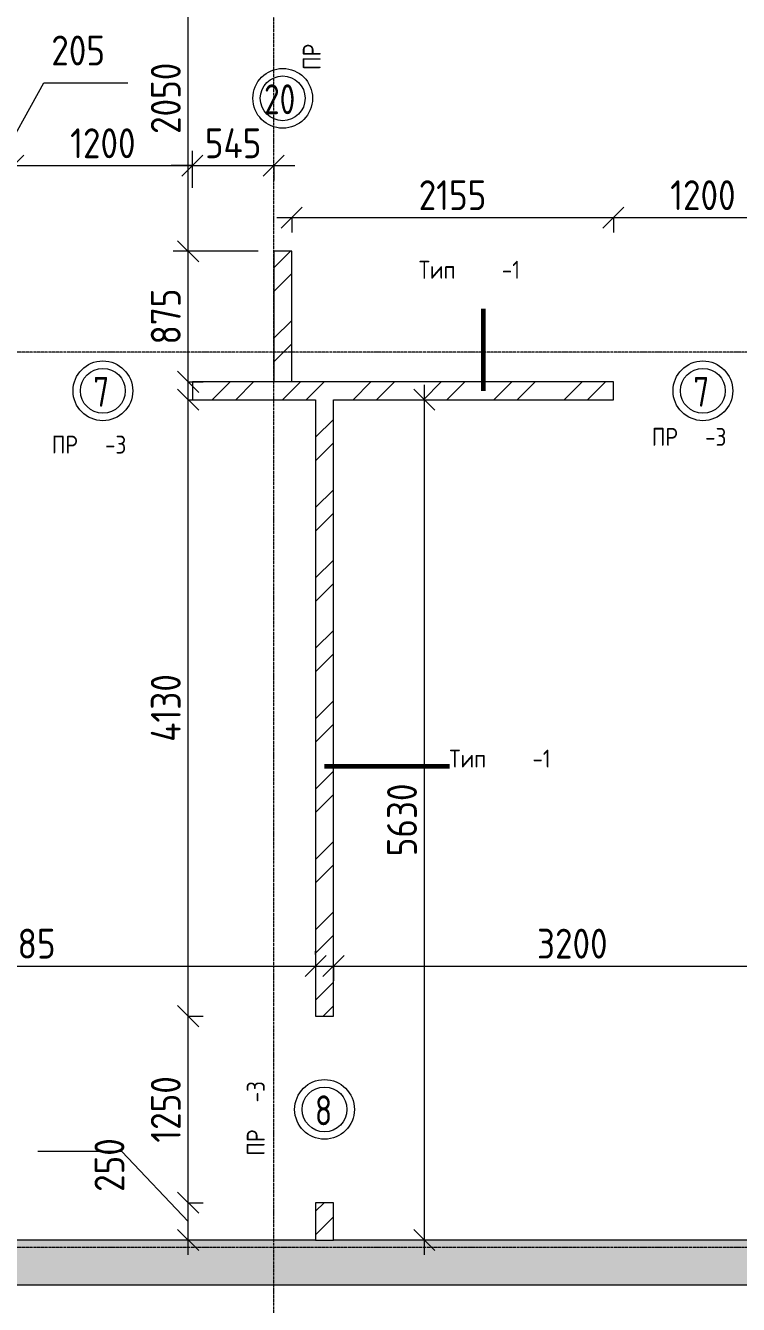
# Model space of a CAD drawing. Header units: millimetres. Extents: x -60946 to 138510, y -262288 to 24501.
# Drawn here: x 40337 to 45113, y -7377 to 1192 of the extents above; entities that cross this region are included whole.
import ezdxf

# ---------------------------------------------------------------- set-up
doc = ezdxf.new("R2010")
doc.units = ezdxf.units.MM
doc.linetypes.add('ADSK_Линия сетки', pattern=[25, 20, -2.5, 0, -2.5])
for name, color, linetype, lineweight in [('0) 1 вып перегородка', 7, 'Continuous', 60), ('Марки', 7, 'Continuous', 20), ('Марки дверей', 7, 'Continuous', 20), ('Оси', 7, 'Continuous', 9), ('Размеры', 7, 'Continuous', 9), ('Стены внутренние', 7, 'Continuous', 18), ('Стены штриховка', 7, 'Continuous', 9)]:
    doc.layers.add(name, color=color, linetype=linetype, lineweight=lineweight)
doc.styles.add('GOST Common_3', font='', dxfattribs={"width": 0.9, "height": 200})
doc.styles.add('GOST Common_9', font='', dxfattribs={"width": 0.9, "height": 120})
doc.styles.add('GOST Common_B', font='', dxfattribs={"width": 0.8, "height": 200})
doc.styles.get('GOST Common_3').set_extended_font_data('GOST Common')
doc.styles.get('GOST Common_9').set_extended_font_data('GOST Common')
doc.styles.get('GOST Common_B').set_extended_font_data('GOST Common', bold=True)
doc.dimstyles.new('ADSK_Основной_2_0', dxfattribs={"dimscale": 304.8, "dimtxt": 201.142999, "dimasz": 0.463911, "dimexe": 0.328084, "dimexo": 0.328084, "dimgap": 0.164042, "dimtad": 1, "dimdec": 3, "dimrnd": 0.001, "dimdsep": 46, "dimtxsty": 'GOST Common_3', "dimblk1": 'OBLIQUE', "dimblk2": 'OBLIQUE', "dimsah": 1, "dimcen": 0.09, "dimdle": 0.328084, "dimazin": 2, "dimtfac": 1, "dimtdec": 4, "dimtix": 1, "dimtmove": 0, "dimatfit": 3, "dimfxl": 1, "dimtvp": 1, "dimtolj": 1, "dimtzin": 0, "dimlwd": 20, "dimlwe": 20, "dimarcsym": 2})
doc.dimstyles.new('ADSK_Основной_2_0_1', dxfattribs={"dimscale": 304.8, "dimtxt": 201.142999, "dimasz": 0.463911, "dimexe": 0.328084, "dimexo": 0.328084, "dimgap": 0.164042, "dimtad": 1, "dimdec": 3, "dimrnd": 0.001, "dimdsep": 46, "dimtxsty": 'GOST Common_3', "dimblk1": 'OBLIQUE', "dimblk2": 'OBLIQUE', "dimsah": 1, "dimcen": 0.09, "dimdle": 0.328084, "dimazin": 2, "dimtfac": 1, "dimtdec": 4, "dimtix": 1, "dimtmove": 1, "dimatfit": 3, "dimfxl": 1, "dimtvp": 1, "dimtolj": 1, "dimtzin": 0, "dimlwd": 20, "dimlwe": 20, "dimarcsym": 2})
doc.dimstyles.new('ADSK_Основной_2_0_2', dxfattribs={"dimscale": 304.8, "dimtxt": 201.142999, "dimasz": 0.463911, "dimexe": 0.328084, "dimexo": 0.328084, "dimgap": 0.164042, "dimtad": 1, "dimdec": 3, "dimrnd": 0.001, "dimdsep": 46, "dimtxsty": 'GOST Common_3', "dimblk1": 'OBLIQUE', "dimblk2": 'OBLIQUE', "dimsah": 1, "dimcen": 0.09, "dimdle": 0.328084, "dimazin": 2, "dimtfac": 1, "dimtdec": 4, "dimtix": 1, "dimtmove": 0, "dimatfit": 3, "dimfxl": 1, "dimtvp": 1, "dimtolj": 1, "dimtzin": 0, "dimlwd": 20, "dimlwe": 20, "dimarcsym": 2})
pattern_1 = [(45, (0, 0), (-235.7317, 235.7317), []), (45, (157.15, 0), (-235.7317, 235.7317), [])]

# ---------------------------------------------------------------- blocks, each defined once
blk = doc.blocks.new('_Oblique')
at = {"color": 0, "linetype": 'ByBlock', "lineweight": -2}
blk.add_line((-0.5, -0.5), (0.5, 0.5), dxfattribs=at)
blk = doc.blocks.new('DIMBLOCK36-Кладочный план подвала')
at = {"layer": 'Defpoints', "color": 0, "transparency": 16777216}
for p in [(42400, -5009.4), (45600, -5009.4), (45600, -5109.3)]:
    blk.add_point(p, dxfattribs=at)
at = {"layer": 'Размеры', "color": 0, "lineweight": 20, "transparency": 16777216}
for p, q in [((42300, -5109.3), (45700, -5109.3)), ((42400, -5109.4), (42400, -5209.3)), ((45600, -5109.4), (45600, -5209.3))]:
    blk.add_line(p, q, dxfattribs=at)
at = {"layer": 'Размеры', "color": 0, "lineweight": 20, "transparency": 16777216, "xscale": 141.4, "yscale": 141.4, "zscale": 141.4, "rotation": 180}
blk.add_blockref('_Oblique', (42400, -5109.3), dxfattribs=at)
at = {"layer": 'Размеры', "color": 0, "lineweight": 20, "transparency": 16777216, "xscale": 141.4, "yscale": 141.4, "zscale": 141.4}
blk.add_blockref('_Oblique', (45600, -5109.3), dxfattribs=at)
at = {"layer": 'Размеры', "color": 0, "lineweight": 9, "transparency": 16777216, "insert": (44000, -4959.3), "char_height": 200, "width": 605.475, "attachment_point": 5, "style": 'GOST Common_3'}
blk.add_mtext('\\A1;3200', dxfattribs=at)
blk = doc.blocks.new('М_двери1 - Марка экземпляра 2-3719212-Кладочный план подвала')
at = {"layer": 'Марки дверей'}
for radius in [2, 1.5]:
    blk.add_circle((0, 0), radius, dxfattribs=at)
blk = doc.blocks.new('DIMBLOCK289-Кладочный план подвала')
at = {"layer": 'Defpoints', "color": 0, "transparency": 16777216}
for p in [(40255, 253.7), (40255, 5), (40050, -745)]:
    blk.add_point(p, dxfattribs=at)
at = {"layer": 'Размеры', "color": 0, "lineweight": 20, "transparency": 16777216}
for p, q in [((40152.5, 253.7), (40459.6, 808.7)), ((40459.6, 808.7), (41022.5, 808.7)), ((40050, -645), (40050, 353.7)), ((40255, 105), (40255, 353.7)), ((39950, 253.7), (40355, 253.7))]:
    blk.add_line(p, q, dxfattribs=at)
at = {"layer": 'Размеры', "color": 0, "lineweight": 20, "transparency": 16777216, "xscale": 141.4, "yscale": 141.4, "zscale": 141.4, "rotation": 180}
blk.add_blockref('_Oblique', (40050, 253.7), dxfattribs=at)
at = {"layer": 'Размеры', "color": 0, "lineweight": 20, "transparency": 16777216, "xscale": 141.4, "yscale": 141.4, "zscale": 141.4}
blk.add_blockref('_Oblique', (40255, 253.7), dxfattribs=at)
at = {"layer": 'Размеры', "color": 0, "lineweight": 9, "transparency": 16777216, "insert": (40509.6, 1125.4), "char_height": 200, "width": 454.106, "attachment_point": 1, "line_spacing_factor": 1.022761, "style": 'GOST Common_3'}
blk.add_mtext('\\A1;205', dxfattribs=at)
blk = doc.blocks.new('DIMBLOCK290-Кладочный план подвала')
at = {"layer": 'Defpoints', "color": 0, "transparency": 16777216}
for p in [(41455, 253.7), (40255, 5), (41455, 5)]:
    blk.add_point(p, dxfattribs=at)
at = {"layer": 'Размеры', "color": 0, "lineweight": 20, "transparency": 16777216}
for p, q in [((40255, 105), (40255, 353.7)), ((41455, 105), (41455, 353.7)), ((40155, 253.7), (41555, 253.7))]:
    blk.add_line(p, q, dxfattribs=at)
at = {"layer": 'Размеры', "color": 0, "lineweight": 20, "transparency": 16777216, "xscale": 141.4, "yscale": 141.4, "zscale": 141.4, "rotation": 180}
blk.add_blockref('_Oblique', (40255, 253.7), dxfattribs=at)
at = {"layer": 'Размеры', "color": 0, "lineweight": 20, "transparency": 16777216, "xscale": 141.4, "yscale": 141.4, "zscale": 141.4}
blk.add_blockref('_Oblique', (41455, 253.7), dxfattribs=at)
at = {"layer": 'Размеры', "color": 0, "lineweight": 9, "transparency": 16777216, "insert": (40855, 403.7), "char_height": 200, "width": 560.473, "attachment_point": 5, "style": 'GOST Common_3'}
blk.add_mtext('\\A1;1200', dxfattribs=at)
blk = doc.blocks.new('DIMBLOCK291-Кладочный план подвала')
at = {"layer": 'Defpoints', "color": 0, "transparency": 16777216}
for p in [(42000, 353.7), (42000, 253.7), (41455, 5)]:
    blk.add_point(p, dxfattribs=at)
at = {"layer": 'Размеры', "color": 0, "lineweight": 20, "transparency": 16777216}
for p, q in [((41455, 105), (41455, 353.7)), ((41455, 253.7), (41313.6, 253.7)), ((41455, 253.7), (42000, 253.7)), ((42000, 253.7), (42000, 153.7)), ((42000, 253.7), (42141.4, 253.7))]:
    blk.add_line(p, q, dxfattribs=at)
at = {"layer": 'Размеры', "color": 0, "lineweight": 20, "transparency": 16777216, "xscale": 141.4, "yscale": 141.4, "zscale": 141.4}
blk.add_blockref('_Oblique', (41455, 253.7), dxfattribs=at)
at = {"layer": 'Размеры', "color": 0, "lineweight": 20, "transparency": 16777216, "xscale": 141.4, "yscale": 141.4, "zscale": 141.4, "rotation": 180}
blk.add_blockref('_Oblique', (42000, 253.7), dxfattribs=at)
at = {"layer": 'Размеры', "color": 0, "lineweight": 9, "transparency": 16777216, "insert": (41727.5, 403.7), "char_height": 200, "width": 474.561, "attachment_point": 5, "style": 'GOST Common_3'}
blk.add_mtext('\\A1;545', dxfattribs=at)
blk = doc.blocks.new('DIMBLOCK391-Кладочный план подвала')
at = {"layer": 'Defpoints', "color": 0, "transparency": 16777216}
for p in [(41326.5, -6695), (41426.5, -6695), (41326.5, -6945)]:
    blk.add_point(p, dxfattribs=at)
at = {"layer": 'Размеры', "color": 0, "lineweight": 20, "transparency": 16777216}
for p, q in [((40982.5, -6351.9), (40419.6, -6351.9)), ((41426.5, -6820), (40982.5, -6351.9)), ((41426.5, -7045), (41426.5, -6595)), ((41426.5, -6695), (41526.5, -6695)), ((41426.5, -6945), (41526.5, -6945))]:
    blk.add_line(p, q, dxfattribs=at)
at = {"layer": 'Размеры', "color": 0, "lineweight": 20, "transparency": 16777216, "xscale": 141.4, "yscale": 141.4, "zscale": 141.4}
for p, rotation in [((41426.5, -6695), 90), ((41426.5, -6945), 270)]:
    blk.add_blockref('_Oblique', p, dxfattribs=dict(at, rotation=rotation))
at = {"layer": 'Размеры', "color": 0, "lineweight": 9, "transparency": 16777216, "insert": (40799.2, -6622.7), "char_height": 200, "width": 454.106, "attachment_point": 1, "rotation": 90, "line_spacing_factor": 1.022761, "style": 'GOST Common_3'}
blk.add_mtext('\\A1;250', dxfattribs=at)
blk = doc.blocks.new('DIMBLOCK392-Кладочный план подвала')
at = {"layer": 'Defpoints', "color": 0, "transparency": 16777216}
for p in [(41326.5, -5445), (41426.5, -5445), (41326.5, -6695)]:
    blk.add_point(p, dxfattribs=at)
at = {"layer": 'Размеры', "color": 0, "lineweight": 20, "transparency": 16777216}
for p, q in [((41426.5, -6795), (41426.5, -5345)), ((41426.5, -5445), (41526.5, -5445)), ((41426.5, -6695), (41526.5, -6695))]:
    blk.add_line(p, q, dxfattribs=at)
at = {"layer": 'Размеры', "color": 0, "lineweight": 20, "transparency": 16777216, "xscale": 141.4, "yscale": 141.4, "zscale": 141.4}
for p, rotation in [((41426.5, -5445), 90), ((41426.5, -6695), 270)]:
    blk.add_blockref('_Oblique', p, dxfattribs=dict(at, rotation=rotation))
at = {"layer": 'Размеры', "color": 0, "lineweight": 9, "transparency": 16777216, "insert": (41276.5, -6070), "char_height": 200, "width": 560.473, "attachment_point": 5, "rotation": 90, "style": 'GOST Common_3'}
blk.add_mtext('\\A1;1250', dxfattribs=at)
blk = doc.blocks.new('DIMBLOCK393-Кладочный план подвала')
at = {"layer": 'Defpoints', "color": 0, "transparency": 16777216}
for p in [(41326.5, -1315), (41426.5, -1315), (41326.5, -5445)]:
    blk.add_point(p, dxfattribs=at)
at = {"layer": 'Размеры', "color": 0, "lineweight": 20, "transparency": 16777216}
for p, q in [((41426.5, -5545), (41426.5, -1215)), ((41426.5, -1315), (41526.5, -1315)), ((41426.5, -5445), (41526.5, -5445))]:
    blk.add_line(p, q, dxfattribs=at)
at = {"layer": 'Размеры', "color": 0, "lineweight": 20, "transparency": 16777216, "xscale": 141.4, "yscale": 141.4, "zscale": 141.4}
for p, rotation in [((41426.5, -1315), 90), ((41426.5, -5445), 270)]:
    blk.add_blockref('_Oblique', p, dxfattribs=dict(at, rotation=rotation))
at = {"layer": 'Размеры', "color": 0, "lineweight": 9, "transparency": 16777216, "insert": (41276.5, -3380), "char_height": 200, "width": 580.928, "attachment_point": 5, "rotation": 90, "style": 'GOST Common_3'}
blk.add_mtext('\\A1;4130', dxfattribs=at)
blk = doc.blocks.new('DIMBLOCK395-Кладочный план подвала')
at = {"layer": 'Defpoints', "color": 0, "transparency": 16777216}
for p in [(38295, -5009.4), (42280, -5109.3), (42280, -5133)]:
    blk.add_point(p, dxfattribs=at)
at = {"layer": 'Размеры', "color": 0, "lineweight": 20, "transparency": 16777216}
for p, q in [((42280, -5033), (42280, -5009.3)), ((38195, -5109.3), (42380, -5109.3)), ((38295, -5109.4), (38295, -5209.3))]:
    blk.add_line(p, q, dxfattribs=at)
at = {"layer": 'Размеры', "color": 0, "lineweight": 20, "transparency": 16777216, "xscale": 141.4, "yscale": 141.4, "zscale": 141.4, "rotation": 180}
blk.add_blockref('_Oblique', (38295, -5109.3), dxfattribs=at)
at = {"layer": 'Размеры', "color": 0, "lineweight": 20, "transparency": 16777216, "xscale": 141.4, "yscale": 141.4, "zscale": 141.4}
blk.add_blockref('_Oblique', (42280, -5109.3), dxfattribs=at)
at = {"layer": 'Размеры', "color": 0, "lineweight": 9, "transparency": 16777216, "insert": (40287.5, -4959.3), "char_height": 200, "width": 605.475, "attachment_point": 5, "style": 'GOST Common_3'}
blk.add_mtext('\\A1;3985', dxfattribs=at)
blk = doc.blocks.new('DIMBLOCK396-Кладочный план подвала')
at = {"layer": 'Defpoints', "color": 0, "transparency": 16777216}
for p in [(42120, 5.8), (44275, 5.8), (44275, -94.2)]:
    blk.add_point(p, dxfattribs=at)
at = {"layer": 'Размеры', "color": 0, "lineweight": 20, "transparency": 16777216}
for p, q in [((42020, -94.2), (44375, -94.2)), ((42120, -94.2), (42120, -194.2)), ((44275, -94.2), (44275, -194.2))]:
    blk.add_line(p, q, dxfattribs=at)
at = {"layer": 'Размеры', "color": 0, "lineweight": 20, "transparency": 16777216, "xscale": 141.4, "yscale": 141.4, "zscale": 141.4, "rotation": 180}
blk.add_blockref('_Oblique', (42120, -94.2), dxfattribs=at)
at = {"layer": 'Размеры', "color": 0, "lineweight": 20, "transparency": 16777216, "xscale": 141.4, "yscale": 141.4, "zscale": 141.4}
blk.add_blockref('_Oblique', (44275, -94.2), dxfattribs=at)
at = {"layer": 'Размеры', "color": 0, "lineweight": 9, "transparency": 16777216, "insert": (43197.5, 55.8), "char_height": 200, "width": 560.473, "attachment_point": 5, "style": 'GOST Common_3'}
blk.add_mtext('\\A1;2155', dxfattribs=at)
blk = doc.blocks.new('DIMBLOCK397-Кладочный план подвала')
at = {"layer": 'Defpoints', "color": 0, "transparency": 16777216}
for p in [(44275, 5.8), (45475, 5.8), (45475, -94.2)]:
    blk.add_point(p, dxfattribs=at)
at = {"layer": 'Размеры', "color": 0, "lineweight": 20, "transparency": 16777216}
for p, q in [((44175, -94.2), (45575, -94.2)), ((44275, -94.2), (44275, -194.2)), ((45475, -94.2), (45475, -194.2))]:
    blk.add_line(p, q, dxfattribs=at)
at = {"layer": 'Размеры', "color": 0, "lineweight": 20, "transparency": 16777216, "xscale": 141.4, "yscale": 141.4, "zscale": 141.4, "rotation": 180}
blk.add_blockref('_Oblique', (44275, -94.2), dxfattribs=at)
at = {"layer": 'Размеры', "color": 0, "lineweight": 20, "transparency": 16777216, "xscale": 141.4, "yscale": 141.4, "zscale": 141.4}
blk.add_blockref('_Oblique', (45475, -94.2), dxfattribs=at)
at = {"layer": 'Размеры', "color": 0, "lineweight": 9, "transparency": 16777216, "insert": (44875, 55.8), "char_height": 200, "width": 560.473, "attachment_point": 5, "style": 'GOST Common_3'}
blk.add_mtext('\\A1;1200', dxfattribs=at)
blk = doc.blocks.new('DIMBLOCK409-Кладочный план подвала')
at = {"layer": 'Defpoints', "color": 0, "transparency": 16777216}
for p in [(42909.2, -1315), (43009.2, -1315), (42909.2, -6945)]:
    blk.add_point(p, dxfattribs=at)
at = {"layer": 'Размеры', "color": 0, "lineweight": 20, "transparency": 16777216}
for p, q in [((43009.2, -7045), (43009.2, -1215)), ((43009.2, -1315), (43109.2, -1315)), ((43009.2, -6945), (43109.2, -6945))]:
    blk.add_line(p, q, dxfattribs=at)
at = {"layer": 'Размеры', "color": 0, "lineweight": 20, "transparency": 16777216, "xscale": 141.4, "yscale": 141.4, "zscale": 141.4}
for p, rotation in [((43009.2, -1315), 90), ((43009.2, -6945), 270)]:
    blk.add_blockref('_Oblique', p, dxfattribs=dict(at, rotation=rotation))
at = {"layer": 'Размеры', "color": 0, "lineweight": 9, "transparency": 16777216, "insert": (42859.2, -4130), "char_height": 200, "width": 605.475, "attachment_point": 5, "rotation": 90, "style": 'GOST Common_3'}
blk.add_mtext('\\A1;5630', dxfattribs=at)
blk = doc.blocks.new('DIMBLOCK504-Кладочный план подвала')
at = {"layer": 'Defpoints', "color": 0, "transparency": 16777216}
for p in [(41426.5, -320), (41995, -320), (41326.5, -1195)]:
    blk.add_point(p, dxfattribs=at)
at = {"layer": 'Размеры', "color": 0, "lineweight": 20, "transparency": 16777216}
for p, q in [((41426.5, -1295), (41426.5, -220)), ((41895, -320), (41326.5, -320)), ((41426.5, -1195), (41526.5, -1195))]:
    blk.add_line(p, q, dxfattribs=at)
at = {"layer": 'Размеры', "color": 0, "lineweight": 20, "transparency": 16777216, "xscale": 141.4, "yscale": 141.4, "zscale": 141.4}
for p, rotation in [((41426.5, -320), 90), ((41426.5, -1195), 270)]:
    blk.add_blockref('_Oblique', p, dxfattribs=dict(at, rotation=rotation))
at = {"layer": 'Размеры', "color": 0, "lineweight": 9, "transparency": 16777216, "insert": (41276.5, -757.5), "char_height": 200, "width": 454.106, "attachment_point": 5, "rotation": 90, "style": 'GOST Common_3'}
blk.add_mtext('\\A1;875', dxfattribs=at)
blk = doc.blocks.new('DIMBLOCK505-Кладочный план подвала')
at = {"layer": 'Defpoints', "color": 0, "transparency": 16777216}
for p in [(41426.5, 1730), (41960, 1730), (41995, -320)]:
    blk.add_point(p, dxfattribs=at)
at = {"layer": 'Размеры', "color": 0, "lineweight": 20, "transparency": 16777216}
for p, q in [((41426.5, -420), (41426.5, 1830)), ((41860, 1730), (41326.5, 1730)), ((41895, -320), (41326.5, -320))]:
    blk.add_line(p, q, dxfattribs=at)
at = {"layer": 'Размеры', "color": 0, "lineweight": 20, "transparency": 16777216, "xscale": 141.4, "yscale": 141.4, "zscale": 141.4}
for p, rotation in [((41426.5, 1730), 90), ((41426.5, -320), 270)]:
    blk.add_blockref('_Oblique', p, dxfattribs=dict(at, rotation=rotation))
at = {"layer": 'Размеры', "color": 0, "lineweight": 9, "transparency": 16777216, "insert": (41276.5, 705), "char_height": 200, "width": 605.475, "attachment_point": 5, "rotation": 90, "style": 'GOST Common_3'}
blk.add_mtext('\\A1;2050', dxfattribs=at)

msp = doc.modelspace()

# ---------------------------------------------------------------- hatches: boundary and pattern name
at = {"layer": 'Стены внутренние', "lineweight": 9}
h = msp.add_hatch(dxfattribs=at)
h.set_pattern_fill('FP_2', color=256, style=0, pattern_type=2)
h.set_pattern_definition(pattern_1)
h.paths.add_polyline_path([(42000, -1195.031), (42120, -1195.031), (42120, -320.031), (42000, -320.031)])
h.paths.add_polyline_path([(42120, 1729.969), (42120, 2604.969), (42000, 2604.969), (42000, 1729.969)])
h = msp.add_hatch(dxfattribs=at)
h.set_pattern_fill('FP_2', color=256, style=0, pattern_type=2)
h.set_pattern_definition(pattern_1)
h.paths.add_polyline_path([(61550, -1315.031), (61550, -1245.031), (61350, -1245.031), (61350, -1195.031), (61175, -1195.031), (61175, -1315.031)])
h.paths.add_polyline_path([(60125, -1315.031), (60125, -1195.031), (55850, -1195.031), (55850, -1245.031), (55350, -1245.031), (55350, -1195.031), (52020, -1195.031), (52020, -1315.031), (58221.4367, -1315.031)])
h.paths.add_polyline_path([(49850, -1315.031), (50470, -1315.031), (50470, -1195.031), (49850, -1195.031), (49850, -1245.031), (49350, -1245.031), (49350, -1195.031), (47800, -1195.031), (47800, -1315.031), (49620, -1315.031)])
h.paths.add_polyline_path([(46750, -1315.031), (46750, -1195.031), (45475, -1195.031), (45475, -1315.031), (45720, -1315.031)])
h.paths.add_polyline_path([(44275, -1315.031), (44275, -1195.031), (41455, -1195.031), (41455, -1315.031), (42400, -1315.031)])
h.paths.add_polyline_path([(40255, -1315.031), (40255, -1195.031), (37725, -1195.031), (37725, -1315.031), (38295, -1315.031)])
h.paths.add_polyline_path([(36478.0028, -1315.031), (36675, -1315.031), (36675, -1195.031), (32880, -1195.031), (32880, -1315.031), (34000, -1315.031)])
h.paths.add_polyline_path([(31830, -1315.031), (31830, -1195.031), (28050, -1195.031), (28050, -1245.031), (28000, -1245.031), (28000, -1315.031), (31042.1443, -1315.031)])
h = msp.add_hatch(dxfattribs=at)
h.set_pattern_fill('FP_2', color=256, style=0, pattern_type=2)
h.set_pattern_definition(pattern_1)
h.paths.add_polyline_path([(42280, -6945.031), (42400, -6945.031), (42400, -6695.031), (42280, -6695.031)])
h.paths.add_polyline_path([(42280, -5445.031), (42400, -5445.031), (42400, -1315.031), (42280, -1315.031), (42280, -3729.2173)])
h = msp.add_hatch(dxfattribs=at)
h.set_pattern_fill('FP_3', color=256, style=0, pattern_type=2)
h.set_pattern_definition([(45, (0, 0), (-224.5064, 224.5064), []), (45, (224.5, 0), (-224.5064, 224.5064), [396.875, -79.375, 3.353, -76.022])])
h.paths.add_polyline_path([(61550, -7245.031), (61550, -6945.031), (49800, -6945.031), (49800, -7195.031), (49400, -7195.031), (49400, -6945.031), (34000, -6945.031), (34000, -7195.031), (33600, -7195.031), (33600, -6945.031), (28000, -6945.031), (28000, -7195.031), (27600, -7195.031), (27600, -6945.031), (22000, -6945.031), (22000, -7195.031), (21600, -7195.031), (21600, -6945.031), (9000, -6945.031), (9000, -7195.031), (8600, -7195.031), (8600, -6945.031), (3000, -6945.031), (3000, -7195.031), (2600, -7195.031), (2600, -6945.031), (-13400, -6945.031), (-13400, -7195.031), (-13800, -7195.031), (-13800, -6945.031), (-19400, -6945.031), (-19400, -7195.031), (-19550, -7195.031), (-19550, -7245.031), (52785.5782, -7245.031)])

# ---------------------------------------------------------------- linework, layer by layer
at = {"layer": '0) 1 вып перегородка'}
for p, q in [((43405.8431, -1255.031), (43405.8431, -706.1457)), ((42340, -3769.8917), (43177.1574, -3769.8917))]:
    msp.add_line(p, q, dxfattribs=at)
at = {"layer": 'Оси', "linetype": 'ADSK_Линия сетки', "lineweight": 5}
for p, q in [((42000, -10973.8823), (42000, 10027.4451)), ((62221.372, -995.031), (-25240.0967, -995.031)), ((62221.372, -6995.031), (-25240.0967, -6995.031))]:
    msp.add_line(p, q, dxfattribs=at)
at = {"layer": 'Стены внутренние', "lineweight": 5}
for p, q in [((42000, -320.031), (42000, -1195.031)), ((42120, -320.031), (42000, -320.031)), ((42120, -1195.031), (42120, -320.031)), ((44275, -1195.031), (41455, -1195.031)), ((41455, -1195.031), (41455, -1315.031)), ((44275, -1315.031), (44275, -1195.031)), ((41455, -1315.031), (42280, -1315.031)), ((42280, -1315.031), (42280, -5445.031)), ((42400, -1315.031), (44275, -1315.031)), ((42400, -5445.031), (42400, -1315.031)), ((42280, -5445.031), (42400, -5445.031)), ((42280, -6695.031), (42280, -6945.031)), ((42400, -6695.031), (42280, -6695.031)), ((42400, -6945.031), (42400, -6695.031)), ((42280, -6945.031), (38295, -6945.031)), ((45600, -6945.031), (42400, -6945.031)), ((-19850, -7245.031), (61850, -7245.031))]:
    msp.add_line(p, q, dxfattribs=at)
at = {"layer": 'Стены штриховка', "lineweight": 9}
msp.add_line((42280, -6945.031), (42400, -6945.031), dxfattribs=at)

# ---------------------------------------------------------------- block references
at = {"layer": 'Марки дверей', "xscale": 99.99999999999993, "yscale": 99.99999999999993, "zscale": 99.99999999999993}
for p in [(42060, 704.969), (40855, -1255.031), (44875, -1255.031), (42340, -6070.031)]:
    msp.add_blockref('М_двери1 - Марка экземпляра 2-3719212-Кладочный план подвала', p, dxfattribs=at)

# ---------------------------------------------------------------- texts
at = {"layer": '0) 1 вып перегородка', "color": 116, "lineweight": 9, "true_color": 0x008040, "char_height": 120, "attachment_point": 1, "style": 'GOST Common_9'}
for s, insert, width in [('Тип', (42972.3431, -383.7186), 673.4175), ('-1', (43527.9681, -383.7186), 368.77625), ('Тип', (43177.1574, -3658.9646), 673.4175), ('-1', (43732.7824, -3658.9646), 368.77625)]:
    msp.add_mtext(s, dxfattribs=dict(at, insert=insert, width=width))
at = {"layer": 'Марки', "lineweight": 9, "char_height": 120, "attachment_point": 1, "rotation": 90, "style": 'GOST Common_9'}
for s, insert, width in [('ПР', (42194.4997, 894.7592), 432.91125), ('-3', (41819.4192, -6022.7744), 389.620125), ('ПР', (41819.4192, -6379.9619), 432.91125)]:
    msp.add_mtext(s, dxfattribs=dict(at, insert=insert, width=width))
at = {"layer": 'Марки', "lineweight": 9, "char_height": 120, "attachment_point": 1, "style": 'GOST Common_9'}
for s, insert, width in [('ПР', (44532.55, -1503.6996), 432.91125), ('-3', (44889.7375, -1503.6996), 389.620125), ('ПР', (40512.55, -1555.6039), 432.91125), ('-3', (40869.7375, -1555.6039), 389.620125)]:
    msp.add_mtext(s, dxfattribs=dict(at, insert=insert, width=width))
at = {"layer": 'Марки дверей', "lineweight": 5, "char_height": 200, "attachment_point": 1, "style": 'GOST Common_B'}
for s, insert, width in [('20', (41935.1426, 798.6279), 295.021), ('\\fGOST Common|b1|i0|c204|p34|;\\W.8;7', (40790.9426, -1161.3721), 147.5105), ('\\fGOST Common|b1|i0|c204|p34|;\\W.8;7', (44810.9426, -1161.3721), 147.5105), ('\\fGOST Common|b1|i0|c204|p34|;\\W.8;8', (42275.9426, -5976.3721), 147.5105)]:
    msp.add_mtext(s, dxfattribs=dict(at, insert=insert, width=width))

# ---------------------------------------------------------------- dimensions: what is measured, and where the dimension line sits
at = {"layer": 'Размеры', "lineweight": 9}
for base, p1, p2, override, picture, middle in [((41426.4886, 1729.969), (41995, -320.031), (41960, 1729.969), {"dimpost": '<>', "dimfxl": 2050.298759}, 'DIMBLOCK505-Кладочный план подвала', (41276.4886, 704.969)), ((41426.4886, -320.031), (41326.5037, -1195.031), (41995, -320.031), {"dimpost": '<>', "dimfxl": 1101.141378}, 'DIMBLOCK504-Кладочный план подвала', (41276.4886, -757.531)), ((41426.4886, -1315.031), (41326.5037, -5445.031), (41326.5037, -1315.031), {"dimpost": '<>', "dimfxl": 4130}, 'DIMBLOCK393-Кладочный план подвала', (41276.4886, -3380.031)), ((43009.2261, -1315.031), (42909.2412, -6945.031), (42909.2412, -1315.031), {"dimpost": '<>', "dimfxl": 5630}, 'DIMBLOCK409-Кладочный план подвала', (42859.2261, -4130.031)), ((41426.4886, -5445.031), (41326.5037, -6695.031), (41326.5037, -5445.031), {"dimpost": '<>', "dimfxl": 1250}, 'DIMBLOCK392-Кладочный план подвала', (41276.4886, -6070.031))]:
    dim = msp.add_linear_dim(base=base, p1=p1, p2=p2, angle=90, dimstyle='ADSK_Основной_2_0_2', override=override, dxfattribs=at)
    dim.commit()
    dim.dimension.update_dxf_attribs({"geometry": picture, "text_midpoint": middle})
dim = msp.add_linear_dim(base=(40255, 253.7444), p1=(40050, -745.031), p2=(40255, 4.969), dimstyle='ADSK_Основной_2_0_1', override={"dimpost": '<>', "dimfxl": 777.512058}, dxfattribs=at)
dim.commit()
dim.dimension.update_dxf_attribs({"geometry": 'DIMBLOCK289-Кладочный план подвала', "text_midpoint": (40509.6111, 808.727), "dimtype": 160})
for base, p1, p2, dimstyle, override, picture, middle in [((41455, 253.7444), (40255, 4.969), (41455, 4.969), 'ADSK_Основной_2_0', {"dimpost": '<>', "dimfxl": 1200}, 'DIMBLOCK290-Кладочный план подвала', (40855, 403.7444)), ((42000, 253.7444), (41455, 4.969), (42000, 353.7293), 'ADSK_Основной_2_0', {"dimpost": '<>', "dimfxl": 647.038442}, 'DIMBLOCK291-Кладочный план подвала', (41727.5, 403.7444)), ((44275, -94.2276), (42120, 5.7573), (44275, 5.7573), 'ADSK_Основной_2_0_2', {"dimpost": '<>', "dimfxl": 2155}, 'DIMBLOCK396-Кладочный план подвала', (43197.5, 55.7724)), ((45475, -94.2276), (44275, 5.7573), (45475, 5.7573), 'ADSK_Основной_2_0_2', {"dimpost": '<>', "dimfxl": 1200}, 'DIMBLOCK397-Кладочный план подвала', (44875, 55.7724)), ((42280, -5109.3369), (38295, -5009.352), (42280, -5133.031), 'ADSK_Основной_2_0_2', {"dimpost": '<>', "dimfxl": 3986.918799}, 'DIMBLOCK395-Кладочный план подвала', (40287.5, -4959.3369)), ((45600, -5109.3369), (42400, -5009.352), (45600, -5009.352), 'ADSK_Основной_2_0', {"dimpost": '<>', "dimfxl": 3200}, 'DIMBLOCK36-Кладочный план подвала', (44000, -4959.3369))]:
    dim = msp.add_linear_dim(base=base, p1=p1, p2=p2, dimstyle=dimstyle, override=override, dxfattribs=at)
    dim.commit()
    dim.dimension.update_dxf_attribs({"geometry": picture, "text_midpoint": middle})
dim = msp.add_linear_dim(base=(41426.4886, -6695.031), p1=(41326.5037, -6945.031), p2=(41326.5037, -6695.031), angle=90, dimstyle='ADSK_Основной_2_0_1', override={"dimpost": '<>', "dimfxl": 250}, dxfattribs=at)
dim.commit()
dim.dimension.update_dxf_attribs({"geometry": 'DIMBLOCK391-Кладочный план подвала', "text_midpoint": (40932.4876, -6351.9119), "dimtype": 160, "text_rotation": 90})

doc.saveas('drawing.dxf')
